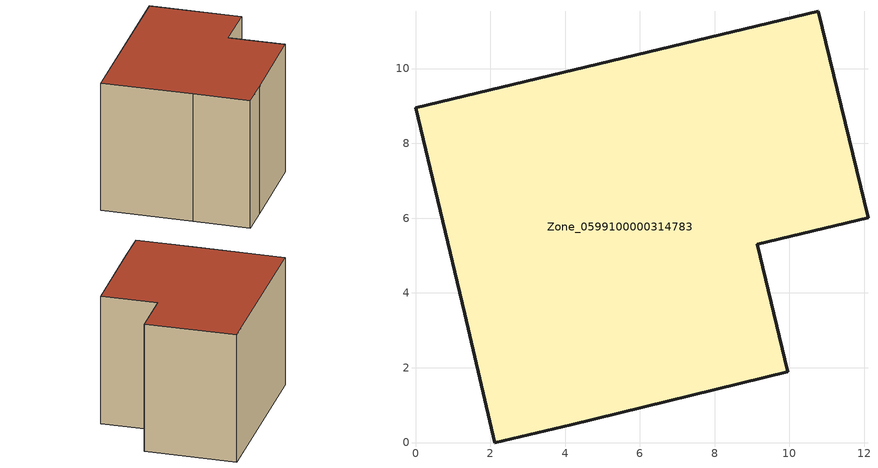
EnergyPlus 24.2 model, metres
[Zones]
Zone_0599100000314783
 floor ground (C_G): 0,8.96 10.77,11.53 12.1,6.01 9.14,5.3 9.95,1.89 4.16,0.48 2.11,0 1.31,3.45 z0
 wall outside (C_F): 2.11,0 4.16,0.48 9.95,1.89 9.14,5.3 12.1,6.01 10.77,11.53 0,8.96 1.31,3.45 2.11,0 z0:8.36
 roof outside (C_R): 10.77,11.53 0,8.96 1.31,3.45 2.11,0 4.16,0.48 9.95,1.89 9.14,5.3 12.1,6.01 z8.36
[BUILDING]
Pand.0599100000314783: North Axis=0; Terrain=City; Loads Convergence Tolerance Value=0.04; Temperature Convergence Tolerance Value=0.4; Solar Distribution=FullExterior; Maximum Number of Warmup Days=25; Minimum Number of Warmup Days=1
[Site:Location]
Rotterdam.The.Hague.AP_ZH_NLD Design_Conditions: Latitude=51.96; Longitude=4.45; Time Zone=1; Elevation=-4.5
[SITE:GROUNDTEMPERATURE:BUILDINGSURFACE]
18, 18, 18, 18, 18, 18, 18, 18, 18, 18, 18, 18
[MATERIAL] Thermal Absorptance=0.9; Solar Absorptance=0.7; Visible Absorptance=0.7
Name | Roughness | Thickness | Conductivity | Density | Specific Heat
G.TC.1992-2005 | MediumSmooth | 0.15 | 0.06 | 540 | 1210
F.TC.1992-2005 | Rough | 0.3 | 0.12 | 1920 | 840
R.TC.1992-2005 | MediumRough | 0.2 | 0.08 | 1500 | 1000
[CONSTRUCTION]
C_G: G.TC.1992-2005
C_F: F.TC.1992-2005
C_R: R.TC.1992-2005
[ZONE]
Zone_0599100000314783: Type=1; Multiplier=1; Ceiling Height=Autocalculate; Volume=Autocalculate; Floor Area=autocalculate; Part of Total Floor Area=Yes
[ZONEINFILTRATION:DESIGNFLOWRATE]
Infil_Zone_0599100000314783: Zone or ZoneList or Space or SpaceList=Zone_0599100000314783; Schedule=AlwaysOn; Design Flow Rate Calculation Method=Flow/Area; Flow Rate per Floor Area=0.0015; Constant Term Coefficient=1; Temperature Term Coefficient=0; Velocity Term Coefficient=0; Velocity Squared Term Coefficient=0
[HVACTEMPLATE:ZONE:IDEALLOADSAIRSYSTEM]
Zone_0599100000314783: Maximum Heating Supply Air Temperature=50; Minimum Cooling Supply Air Temperature=13; Maximum Heating Supply Air Humidity Ratio=0.0156; Minimum Cooling Supply Air Humidity Ratio=0.0077; Heating Limit=NoLimit; Cooling Limit=NoLimit; Dehumidification Control Type=ConstantSensibleHeatRatio; Cooling Sensible Heat Ratio=0.7; Dehumidification Setpoint=60; Humidification Control Type=None; Humidification Setpoint=30; Outdoor Air Method=None; Outdoor Air Flow Rate per Person=0.00944; Outdoor Air Flow Rate per Zone Floor Area=0; Outdoor Air Flow Rate per Zone=0; Demand Controlled Ventilation Type=None; Outdoor Air Economizer Type=NoEconomizer; Heat Recovery Type=None; Sensible Heat Recovery Effectiveness=0.7; Latent Heat Recovery Effectiveness=0.65
[ZONECONTROL:THERMOSTAT]
ThermostatControl_Zone_0599100000314783: Zone or ZoneList=Zone_0599100000314783; Control Type Schedule=DualSetpointControlType; Control 1=Thermostat_Zone_0599100000314783; Temperature Difference Between Cutout And Setpoint=0
[THERMOSTATSETPOINT:DUALSETPOINT]
Thermostat_Zone_0599100000314783: Heating Setpoint Temperature Schedule=HeatingSetpoint_Zone_0599100000314783; Cooling Setpoint Temperature Schedule=CoolingSetpoint_Zone_0599100000314783
[SCHEDULE:COMPACT]
HeatingSetpoint_Zone_0599100000314783: Through: 12/31, For: AllDays, Until: 24:00, 21
CoolingSetpoint_Zone_0599100000314783: Through: 12/31, For: AllDays, Until: 24:00, 24
DualSetpointControlType: Through: 12/31, For: AllDays, Until: 24:00, 4
AlwaysOn: Through: 12/31, For: AllDays, Until: 24:00, 1
